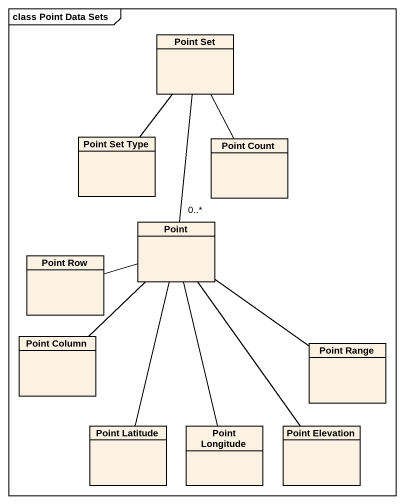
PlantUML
@startuml
mainframe class Point Data Sets
hide circle
hide empty members
class "Point Set" as Point_Set
class "Point Set Type" as Point_Set_Type
class "Point Count" as Point_Count
class Point
class "Point Row" as Point_Row
class "Point Column" as Point_Column
class "Point Range" as Point_Range
class "Point Latitude" as Point_Latitude
class "Point Longitude" as Point_Longitude
class "Point Elevation" as Point_Elevation
Point_Set -- Point_Set_Type
Point_Set -- Point_Count
Point_Set -- "0..*" Point
Point -left- Point_Row
Point -- Point_Column
Point -- Point_Range
Point -- Point_Latitude
Point -- Point_Longitude
Point -- Point_Elevation
@enduml
